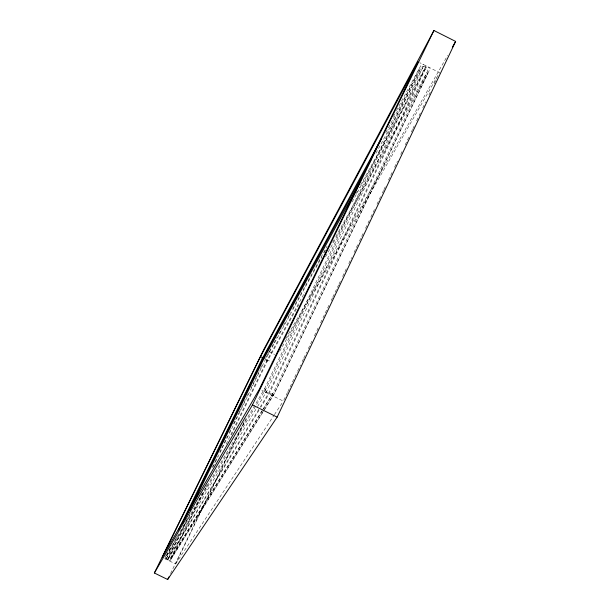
<?xml version="1.0" encoding="UTF-8"?>
<svg xmlns="http://www.w3.org/2000/svg" width="610" height="610" viewBox="0 0 610 610"><rect width="100%" height="100%" fill="white"/><g stroke="black" fill="none" stroke-linecap="round" stroke-linejoin="round"><path stroke-width="0.46" stroke-dasharray="3.05 2.29" d="M165.081 557.403L165.607 559.08M265.457 389.851L265.655 391.033L266.913 392.108M264 390.011L264.199 391.201L265.457 392.268M267.485 360.807L266.722 359.656M266.722 360.868L265.96 359.725M287.447 392.52L283.36 401.121L261.82 390.476M287.859 391.666L297.261 371.887M297.672 371.025L300.532 365.009M302.163 361.57L303.391 358.985M303.803 358.123L306.662 352.107M308.302 348.668L312.8 339.206M314.432 335.767L316.476 331.466M316.887 330.612L318.115 328.027M320.57 322.873L322.614 318.572M323.018 317.711L329.56 303.955M331.2 300.517L332.427 297.932M332.831 297.078L338.558 285.038M338.969 284.176L341.013 279.876M342.645 276.437L346.327 268.697M348.783 263.535L351.642 257.519M354.097 252.357L357.773 244.618M359.412 241.179L363.911 231.724M365.542 228.285L367.586 223.984M367.998 223.123L369.225 220.546M370.857 217.107L374.54 209.367M376.995 204.205L380.671 196.466M382.31 193.027L383.537 190.45M383.942 189.588L385.985 185.287M388.44 180.125L392.123 172.386M394.571 167.231L397.438 161.208M400.709 154.33L402.752 150.029M405.208 144.875L408.883 137.136M411.338 131.974L412.566 129.396M412.978 128.535L414.198 125.957M416.653 120.795L418.696 116.495M419.108 115.633L420.336 113.056M422.791 107.894L425.65 101.878M428.921 95L430.965 90.699M434.236 83.822L437.095 77.798M263.703 410.454L274.256 393.549L427.862 73.223L426.84 72.704L335.409 237.29M257.58 406.512L266.41 391.811L423.348 66.398C425.795 66.749 429.082 68.869 427.396 71.614L272.891 393.526L170.236 558.996C169.023 560.758 165.196 558.813 166.172 556.793L171.212 546.499M170.556 573.507L244.381 421.205M164.708 558.638L175.581 563.968L246.928 416.729M264.549 388.745L419.161 68.846L420.183 69.365L265.685 389.31L166.454 556.236L165.813 555.923L264.549 388.745L265.685 389.31M202.421 492.941L170.617 558.272L171.25 558.592L205.547 488.114M205.966 487.26L207.636 483.837M231.381 435.044L267.203 361.433L298.687 304.954M165.157 557.227L165.966 555.565M259.029 410.294L168.032 559.286L166.355 558.47L177.19 536.274M187.201 518.881L167.216 559.866L268.331 393.694L426.123 65.895L359.198 187.781M212.234 467.557L214.735 462.418M215.155 461.564L217.656 456.433M219.745 452.155L221.415 448.731M221.827 447.877L227.675 435.906M229.337 432.482L231.426 428.205M233.516 423.927L235.178 420.503M235.597 419.649L238.937 412.81M239.356 411.948L245.197 399.977M246.859 396.553L248.949 392.276M251.038 387.998L252.7 384.575M253.119 383.72L258.96 371.742M260.63 368.326L262.3 364.902M168.032 559.286L190.091 514.032M212.989 467.062L265.449 359.465L321.882 256.947M226.18 444.156L266.6 361.135L304.931 292.144M264.595 409.478L273.738 394.822L429.173 70.653L429.577 68.572L428.7 67.184M393.282 116.479L394.716 113.986M396.454 110.624L420.648 65.949L422.196 64.591L423.553 64.599M385.794 132.583L420.923 67.939L422.471 66.574L423.828 66.589M375.958 153.247L423.348 66.398M267.05 355.577L265.22 358.916L271.397 361.966M267.515 354.738L268.888 352.237M269.346 351.398L273.471 343.887M273.928 343.049L277.138 337.208M278.976 333.868L281.721 328.859M283.558 325.519L286.303 320.509M288.141 317.169L290.894 312.167M292.724 308.828L327.105 246.211M355.988 193.622L357.361 191.113M324.177 252.776L325.549 250.283M352.161 201.933L426.024 67.74L269.414 393.29L261.004 407.053M332.641 242.277L334.943 238.121M325.542 256.779L427.862 73.223M285.754 338.794L447.61 55.472M279.708 351.223L439.551 72.643L419.733 62.685M168.817 560.651L169.793 560.659L170.587 559.896M166.355 558.47L257.092 407.327M170.617 558.272L262.117 410.721M262.62 409.912L273.12 392.985L274.256 393.549M171.25 558.592L263.207 411.262M170.495 560.056L264.092 410.278M175.581 563.968L273.898 415.418M274.424 414.625L282.834 401.914M273.654 394.983L272.54 395.455L271.214 395.12M272.807 393.686L270.909 394.029L266.41 391.811M268.896 351.642L274.668 354.501M266.6 361.135L267.203 361.433"/><path stroke-width="0.91" d="M277.146 417.133L455.632 41.427L433.923 30.5L263.955 349.187L154.368 572.996L167.651 579.5L277.146 417.133L252.448 404.933L154.368 572.996M167.651 579.5L168.901 576.93M252.448 404.933L433.923 30.5M178.494 529.976L262.094 358.909L381.593 138.226M182.466 523.449L183.305 521.733M184.144 520.025L262.696 359.206L371.162 159.568M189.695 510.661L263.878 358.688L359.557 183.313M260.523 356.591L162.199 557.41L259.334 389.241L418.079 61.854L260.523 356.591L263.032 357.826M452.33 47.206L455.632 41.427M262.818 358.932L264.153 358.825M262.384 358.276L263.154 357.994M262.094 358.909L262.696 359.206"/></g></svg>
